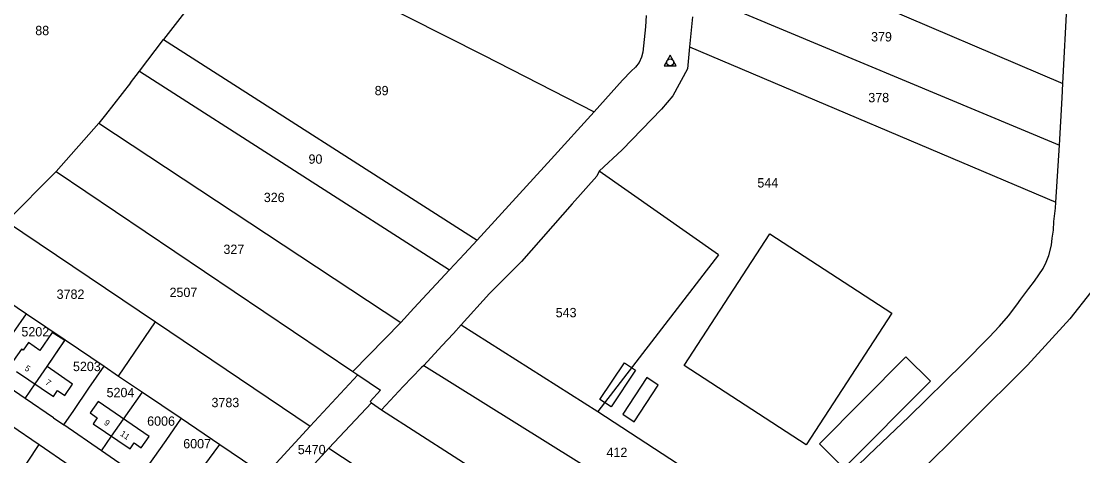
# Model space of a CAD drawing. Extents: x 191922 to 199923, y 328959 to 333350.
# Drawn here: x 196836.9 to 197143.9, y 331502.9 to 331628.6 of the extents above; entities that cross this region are included whole.
import ezdxf

# ---------------------------------------------------------------- set-up
doc = ezdxf.new("R2010")
doc.units = 0
for name, color, linetype in [('bestemmingsplangebied', 7, 'Continuous'), ('enkelbestemming', 7, 'Continuous'), ('Level 12', 7, 'Continuous'), ('Level 6', 7, 'Continuous'), ('maatvoering - maximum aantal wooneenheden', 7, 'Continuous'), ('recreatiewoning', 7, 'Continuous')]:
    doc.layers.add(name, color=color, linetype=linetype)

# ---------------------------------------------------------------- blocks, each defined once
blk = doc.blocks.new('DC')
at = {"layer": 'Level 12'}
blk.add_lwpolyline([(-1.73, -1), (1.73, -1), (0, 2), (-1.73, -1)], dxfattribs=at)
blk.add_circle((0, 0), 1, dxfattribs=at)

msp = doc.modelspace()

# ---------------------------------------------------------------- linework, layer by layer
at = {"layer": 'bestemmingsplangebied'}
for p, q in [((197138.18, 331610.59), (197139.43, 331634.27)), ((197138.18, 331610.59), (197139.43, 331634.27)), ((197137.96, 331606.46), (197138.18, 331610.59)), ((197137.96, 331606.46), (197138.18, 331610.59)), ((197137.14, 331592.7), (197137.96, 331606.46)), ((197137.14, 331592.7), (197137.96, 331606.46)), ((197136.78, 331586.74), (197137.14, 331592.7)), ((197136.78, 331586.74), (197137.14, 331592.7)), ((196832.67, 331570.69), (196847.06, 331585.16)), ((196832.67, 331570.69), (196847.06, 331585.16)), ((196847.06, 331585.16), (196932.84, 331527.29)), ((196847.06, 331585.16), (196932.84, 331527.29)), ((197136.1, 331576.29), (197136.78, 331586.74)), ((197136.1, 331576.29), (197136.78, 331586.74)), ((197135.99, 331574.56), (197136.1, 331576.29)), ((197135.99, 331574.56), (197136.1, 331576.29)), ((197135.55, 331570.67), (197135.99, 331574.56)), ((197135.55, 331570.67), (197135.99, 331574.56)), ((197135.47, 331568.17), (197135.55, 331570.67)), ((197135.47, 331568.17), (197135.55, 331570.67)), ((197134.82, 331563.78), (197135.09, 331565.83)), ((197134.82, 331563.78), (197135.09, 331565.83)), ((197135.09, 331565.83), (197135.47, 331568.17)), ((197135.09, 331565.83), (197135.47, 331568.17)), ((197134.13, 331560.84), (197134.82, 331563.78)), ((197134.13, 331560.84), (197134.82, 331563.78)), ((197133.36, 331558.9), (197134.13, 331560.84)), ((197133.36, 331558.9), (197134.13, 331560.84)), ((197129.95, 331553.4), (197132.44, 331557.02)), ((197129.95, 331553.4), (197132.44, 331557.02)), ((197132.44, 331557.02), (197133.36, 331558.9)), ((197132.44, 331557.02), (197133.36, 331558.9)), ((197128.32, 331551.32), (197129.95, 331553.4)), ((197128.32, 331551.32), (197129.95, 331553.4)), ((197125.98, 331548.15), (197128.32, 331551.32)), ((197125.98, 331548.15), (197128.32, 331551.32)), ((197124.86, 331546.57), (197125.98, 331548.15)), ((197124.86, 331546.57), (197125.98, 331548.15)), ((197122.43, 331543.4), (197124.86, 331546.57)), ((197122.43, 331543.4), (197124.86, 331546.57)), ((197119.84, 331540.38), (197122.43, 331543.4)), ((197119.84, 331540.38), (197122.43, 331543.4)), ((197116.85, 331537.22), (197119.84, 331540.38)), ((197116.85, 331537.22), (197119.84, 331540.38)), ((197109.31, 331529.57), (197116.85, 331537.22)), ((197109.31, 331529.57), (197116.85, 331537.22)), ((197093.62, 331514.13), (197109.31, 331529.57)), ((197093.62, 331514.13), (197109.31, 331529.57)), ((196932.84, 331527.29), (196934.28, 331526.32)), ((196932.84, 331527.29), (196934.28, 331526.32)), ((196934.28, 331526.32), (196940.81, 331521.9)), ((196934.28, 331526.32), (196940.81, 331521.9)), ((196940.81, 331521.9), (196937.8, 331518.56)), ((196940.81, 331521.9), (196937.8, 331518.56)), ((196937.8, 331518.56), (196938.26, 331518.23)), ((196937.8, 331518.56), (196938.26, 331518.23)), ((196938.26, 331518.23), (196941.14, 331516.18)), ((196938.26, 331518.23), (196941.14, 331516.18)), ((196941.14, 331516.18), (197028.88, 331459.89)), ((196941.14, 331516.18), (197028.88, 331459.89)), ((197081.93, 331503.09), (197093.62, 331514.13)), ((197081.93, 331503.09), (197093.62, 331514.13)), ((197074.95, 331496.28), (197081.93, 331503.09)), ((197074.95, 331496.28), (197081.93, 331503.09))]:
    msp.add_line(p, q, dxfattribs=at)
at = {"layer": 'Level 6'}
for p, q in [((197033.17, 331655.37), (197138.18, 331610.59)), ((196908.64, 331650.1), (196970.56, 331618.81)), ((196889.98, 331638.77), (196878.1, 331623.26)), ((197031.62, 331636.96), (197137.14, 331592.7)), ((197017.65, 331630.26), (197017.45, 331626.93)), ((197031.03, 331629.88), (197030.22, 331621.22)), ((197017.45, 331626.93), (197016.72, 331619.64)), ((196871.14, 331614.18), (196878.1, 331623.26)), ((196878.1, 331623.26), (196968.74, 331565.28)), ((197030.22, 331621.22), (197029.61, 331614.79)), ((197030.22, 331621.22), (197136.1, 331576.29)), ((196970.56, 331618.81), (197002.58, 331602.42)), ((197016.3, 331618.19), (197015.63, 331616.65)), ((197016.72, 331619.64), (197016.3, 331618.19)), ((197014.52, 331615.31), (197013.26, 331614.13)), ((197015.63, 331616.65), (197014.52, 331615.31)), ((197029.61, 331614.79), (197025.37, 331607.04)), ((196868.55, 331610.8), (196871.14, 331614.18)), ((196871.14, 331614.18), (196960.77, 331556.67)), ((197010.83, 331611.55), (197002.58, 331602.42)), ((197013.26, 331614.13), (197010.83, 331611.55)), ((196868.55, 331610.8), (196861.33, 331601.53)), ((197025.37, 331607.04), (197022.03, 331603.13)), ((197002.58, 331602.42), (196990.19, 331588.67)), ((197022.03, 331603.13), (197010.7, 331591.41)), ((196861.33, 331601.53), (196859.38, 331599.06)), ((196859.38, 331599.06), (196847.06, 331585.16)), ((196859.38, 331599.06), (196946.74, 331541.48)), ((197010.7, 331591.41), (197004.09, 331585.19)), ((196968.74, 331565.28), (196990.19, 331588.67)), ((197004.09, 331585.19), (197003.41, 331583.74)), ((197038.52, 331561.03), (197004.09, 331585.19)), ((197003.41, 331583.74), (196996.22, 331575.77)), ((196996.22, 331575.77), (196981.57, 331559.12)), ((196832.67, 331570.69), (196875.74, 331541.63)), ((196968.74, 331565.28), (196965.1, 331561.29)), ((196965.1, 331561.29), (196960.77, 331556.67)), ((197038.52, 331561.03), (197003.69, 331515.71)), ((196960.77, 331556.67), (196950.47, 331545.63)), ((196981.57, 331559.12), (196972.36, 331549.82)), ((196827.39, 331551.44), (196838.43, 331543.98)), ((197146.27, 331550.21), (197140.14, 331542.48)), ((196972.36, 331549.82), (196964.19, 331540.78)), ((196834.7, 331538.59), (196838.43, 331543.98)), ((196838.43, 331543.98), (196849.65, 331536.4)), ((196950.47, 331545.63), (196946.74, 331541.48)), ((196865.09, 331525.95), (196875.74, 331541.63)), ((196875.74, 331541.63), (196920.51, 331511.43)), ((196946.74, 331541.48), (196932.84, 331527.29)), ((197140.14, 331542.48), (197127.89, 331529.14)), ((196961.89, 331538.25), (196958.53, 331534.74)), ((196964.19, 331540.78), (196961.89, 331538.25)), ((196964.19, 331540.78), (197003.69, 331515.71)), ((196844.38, 331528.69), (196849.65, 331536.4)), ((196849.65, 331536.4), (196860.91, 331528.78)), ((196958.53, 331534.74), (196953.31, 331529.04)), ((196840.92, 331523.67), (196844.38, 331528.69)), ((196856.46, 331522.45), (196860.91, 331528.78)), ((196860.91, 331528.78), (196865.09, 331525.95)), ((196953.31, 331529.04), (196952.62, 331528.3)), ((196953.31, 331529.04), (197048.44, 331469.8)), ((197127.89, 331529.14), (197077.18, 331478.69)), ((196838.03, 331519.47), (196826.87, 331527.06)), ((196865.09, 331525.95), (196871.96, 331521.31)), ((196934.28, 331526.32), (196920.51, 331511.43)), ((196838.03, 331519.47), (196840.92, 331523.67)), ((196852.09, 331516.03), (196856.46, 331522.45)), ((196846.21, 331513.91), (196838.03, 331519.47)), ((196866.53, 331513.52), (196871.96, 331521.31)), ((196871.96, 331521.31), (196883.13, 331513.76)), ((196925.86, 331505.11), (196938.26, 331518.23)), ((196846.21, 331513.91), (196849.24, 331511.82)), ((196849.24, 331511.82), (196852.09, 331516.03)), ((196863.07, 331508.52), (196866.53, 331513.52)), ((196883.13, 331513.76), (196878.75, 331507.36)), ((196883.13, 331513.76), (196894.32, 331506.18)), ((197003.69, 331515.71), (197058.64, 331479.87)), ((196833.87, 331511.75), (196842.12, 331506.11)), ((196860.15, 331504.31), (196849.24, 331511.82)), ((196920.51, 331511.43), (196907.44, 331497.32)), ((196860.15, 331504.31), (196863.07, 331508.52)), ((196878.75, 331507.36), (196871.26, 331496.67)), ((196833.88, 331493.71), (196842.12, 331506.11)), ((196842.12, 331506.11), (196851.06, 331500)), ((196866.42, 331500), (196860.15, 331504.31)), ((196889.72, 331499.92), (196894.32, 331506.18)), ((196894.32, 331506.18), (196907.44, 331497.32)), ((196912.9, 331491.06), (196925.86, 331505.11)), ((196925.86, 331505.11), (196937.72, 331497.28))]:
    msp.add_line(p, q, dxfattribs=at)
msp.add_lwpolyline([(196952.62, 331528.3), (196947.4, 331522.93), (196941.14, 331516.18)], dxfattribs=at)
at = {"layer": 'recreatiewoning'}
for p, q in [((196845.91, 331538.58), (196842.34, 331533.36)), ((196849.56, 331536.27), (196845.91, 331538.58)), ((196838.98, 331535.66), (196837.45, 331533.42)), ((196842.34, 331533.36), (196838.98, 331535.66)), ((196844.38, 331528.69), (196849.56, 331536.27)), ((196836.97, 331533.75), (196834.71, 331530.43)), ((196837.45, 331533.42), (196836.97, 331533.75)), ((196851.75, 331523.65), (196844.38, 331528.69)), ((196835.59, 331527.31), (196846.24, 331520.03)), ((196849.49, 331520.35), (196851.75, 331523.65)), ((196846.24, 331520.03), (196847.43, 331521.76)), ((196847.43, 331521.76), (196849.49, 331520.35)), ((196859.12, 331518.58), (196856.86, 331515.28)), ((196873.9, 331508.49), (196859.12, 331518.58)), ((196856.86, 331515.28), (196858.9, 331513.84)), ((196858.9, 331513.84), (196857.75, 331512.16)), ((196857.75, 331512.16), (196868.4, 331504.87)), ((196871.65, 331505.2), (196873.9, 331508.49)), ((196868.4, 331504.87), (196869.59, 331506.61)), ((196869.59, 331506.61), (196871.65, 331505.2))]:
    msp.add_line(p, q, dxfattribs=at)
for points in [[(197028.65, 331528.97), (197053.45, 331567.08), (197088.7, 331544.16), (197063.89, 331506.04), (197028.65, 331528.97)], [(197004.27, 331519.21), (197011.34, 331529.8), (197014.57, 331527.64), (197007.5, 331517.06), (197004.27, 331519.21)], [(197092.78, 331531.5), (197099.86, 331524.46), (197074.83, 331499.34), (197067.76, 331506.39), (197092.78, 331531.5)], [(197021.15, 331523.34), (197017.84, 331525.5), (197010.88, 331514.89), (197014.19, 331512.72), (197021.15, 331523.34)]]:
    msp.add_lwpolyline(points, dxfattribs=at)

# ---------------------------------------------------------------- block references
at = {"layer": 'Level 12'}
msp.add_blockref('DC', (197024.58, 331616.72), dxfattribs=at)

# ---------------------------------------------------------------- texts
at = {"layer": 'enkelbestemming'}
for s, p in [('88', (196840.98, 331624.55)), ('379', (197082.68, 331622.73)), ('89', (196939.13, 331607.17)), ('378', (197081.88, 331605.14)), ('90', (196920, 331587.36)), ('544', (197049.8, 331580.49)), ('326', (196907.07, 331576.27)), ('327', (196895.4, 331561.27)), ('3782', (196847.16, 331548.28)), ('2507', (196879.81, 331548.81)), ('543', (196991.48, 331542.96)), ('5202', (196836.97, 331537.41)), ('5203', (196851.88, 331527.38)), ('5204', (196861.6, 331519.84)), ('3783', (196891.94, 331516.95)), ('6006', (196873.34, 331511.58)), ('6007', (196883.77, 331505.05)), ('5470', (196916.9, 331503.35)), ('412', (197006.18, 331502.55))]:
    msp.add_text(s, height=2.7, dxfattribs=at).set_placement(p)
at = {"layer": 'maatvoering - maximum aantal wooneenheden'}
for s, p in [('5', (196837.73, 331527.79)), ('7', (196843.71, 331523.7)), ('9', (196860.71, 331512.07)), ('11', (196865.4, 331508.87))]:
    msp.add_text(s, height=1.75, rotation=325.6421, dxfattribs=at).set_placement(p)

doc.saveas('drawing.dxf')
